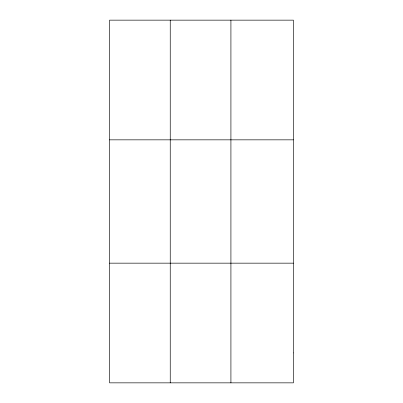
<?xml version="1.0" encoding="UTF-8"?>
<svg xmlns="http://www.w3.org/2000/svg" width="403" height="403" viewBox="0 0 403 403"><rect width="100%" height="100%" fill="white"/><g stroke="black" fill="none" stroke-linecap="round" stroke-linejoin="round"><path stroke-width="0.6" d="M170.242 382.85L170.242 20.15M230.919 382.85L230.919 20.15M109.566 139.841L293.434 139.841M109.566 263.159L293.434 263.159M293.434 352.927L293.434 382.85L109.566 382.85L109.566 20.15L293.434 20.15L293.434 352.927"/></g></svg>
